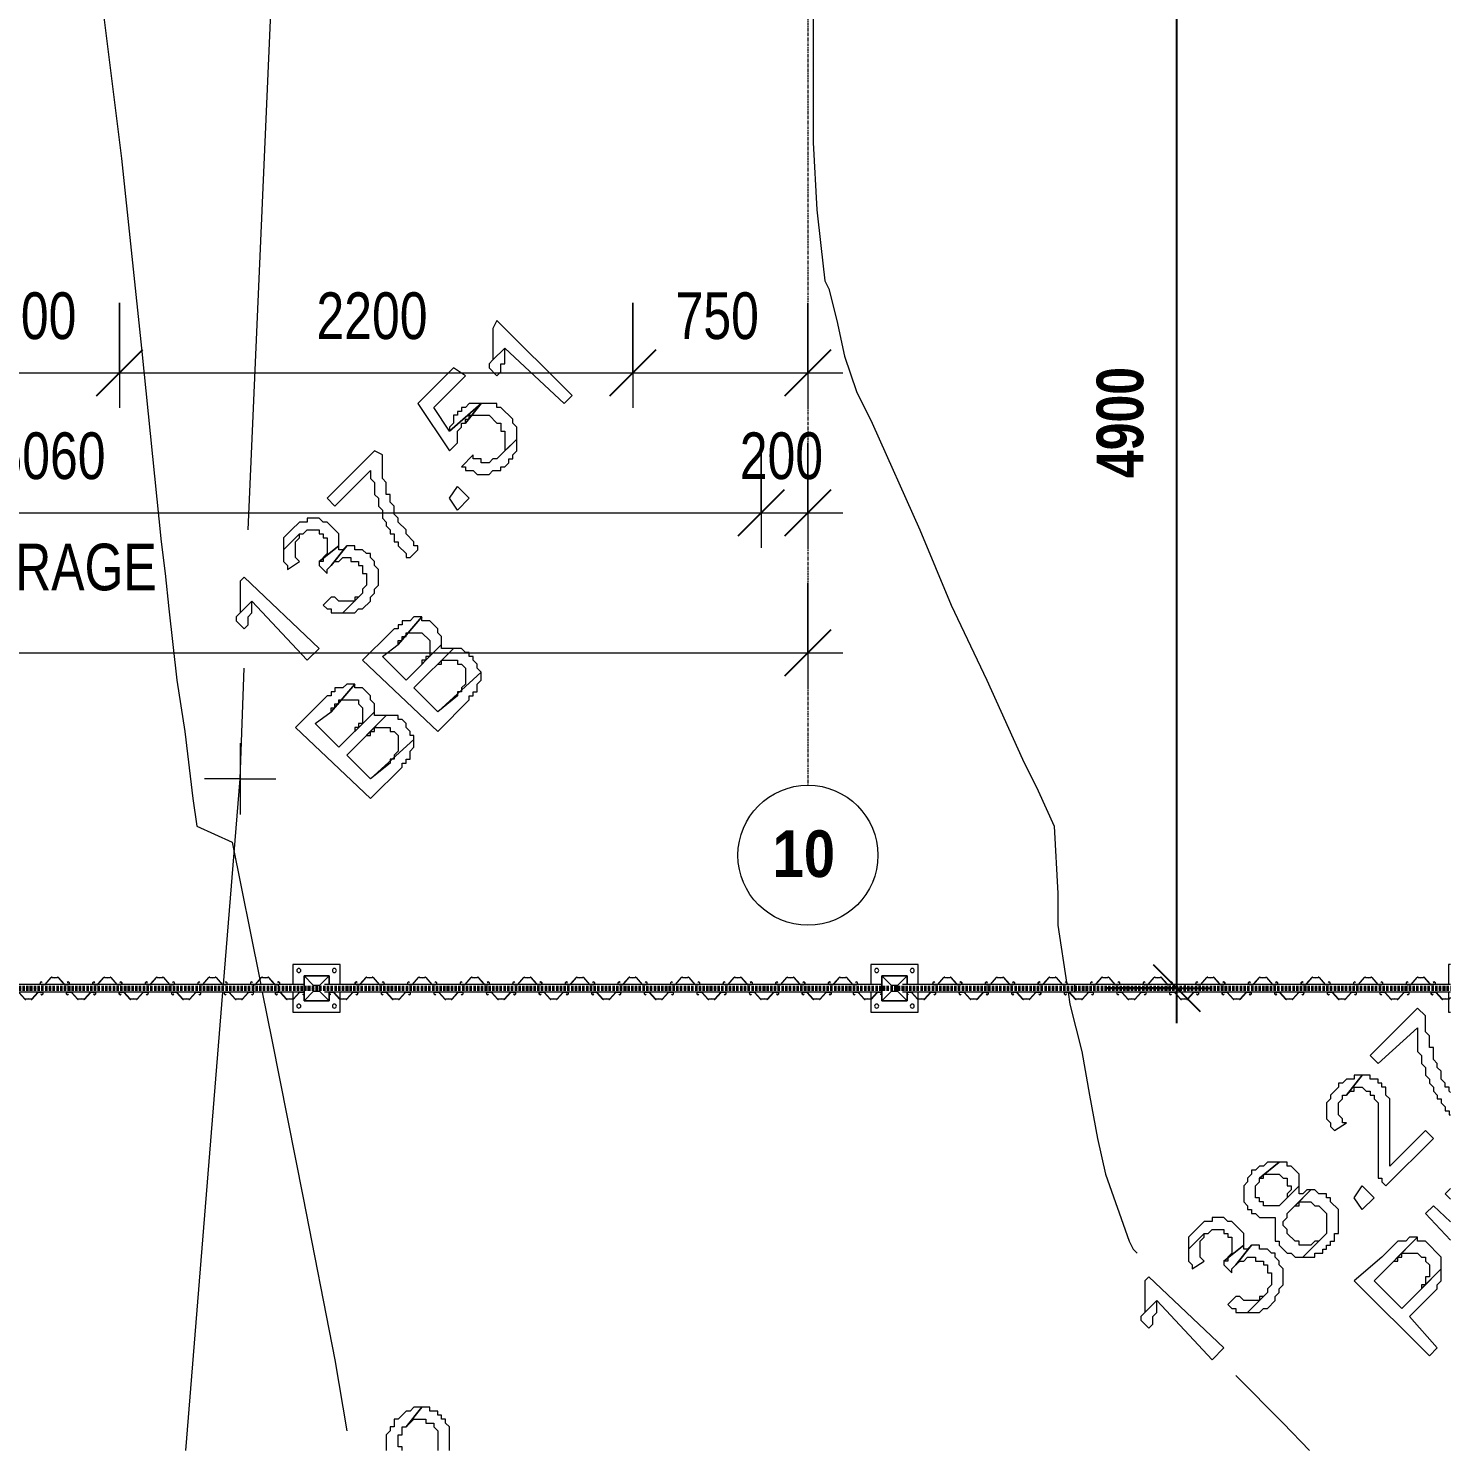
# Model space of a CAD drawing. Header units: millimetres. Extents: x -1971 to 39113, y -25802 to 13528.
# Drawn here: x 32944 to 39038, y -12172 to -6079 of the extents above; entities that cross this region are included whole.
import ezdxf

# ---------------------------------------------------------------- set-up
doc = ezdxf.new("R2010")
doc.units = ezdxf.units.MM
doc.linetypes.add('Boundary', pattern=[16, 10, -3, 0, -3])
doc.linetypes.add('Grid Line', pattern=[22.225, 12.7, -3.175, 3.175, -3.175])
for name, color, linetype, lineweight in [('2 Hoop survey', 8, 'Continuous', 9), ('A-ANNO-DIMS', 211, 'Continuous', 9), ('A-ANNO-DIMS-100', 211, 'Continuous', 9), ('A-FLOR-HRAL', 11, 'Continuous', 9), ('C-PROP-LINE', 91, 'Boundary', 70), ('S-GRID', 1, 'Continuous', 9), ('S-GRID-IDEN', 1, 'Continuous', 9), ('默认', 18, 'Continuous', 9)]:
    doc.layers.add(name, color=color, linetype=linetype, lineweight=lineweight)
doc.styles.add('Avenir_1', font='', dxfattribs={"width": 0.8, "height": 200})
doc.styles.add('Avenir_B', font='', dxfattribs={"width": 0.9, "height": 200})
doc.styles.add('Avenir_B_1', font='', dxfattribs={"width": 0.8, "height": 200})
doc.styles.get('Avenir_1').set_extended_font_data('Avenir')
doc.styles.get('Avenir_B').set_extended_font_data('Avenir', bold=True)
doc.styles.get('Avenir_B_1').set_extended_font_data('Avenir', bold=True)
doc.dimstyles.new('OJID-2_0mm_Diagonal_Tick', dxfattribs={"dimscale": 304.8, "dimtxt": 282.499429, "dimasz": 0.656168, "dimexe": 0.492126, "dimexo": 0.0625, "dimgap": 0.164042, "dimtad": 1, "dimdsep": 46, "dimtxsty": 'Avenir_1', "dimblk1": 'OBLIQUE', "dimblk2": 'OBLIQUE', "dimsah": 1, "dimcen": 0.09, "dimdle": 0.492126, "dimazin": 3, "dimtfac": 1, "dimtdec": 4, "dimtix": 1, "dimtmove": 0, "dimatfit": 3, "dimfxl": 0.984252, "dimfxlon": 1, "dimtvp": 1, "dimtolj": 1, "dimarcsym": 2})
doc.dimstyles.new('OJID-2_0mm_Diagonal_Tick_-_RED', dxfattribs={"dimscale": 304.8, "dimtxt": 282.499429, "dimasz": 0.656168, "dimexe": 0.492126, "dimexo": 0.0625, "dimgap": 0.164042, "dimtad": 1, "dimdsep": 46, "dimtxsty": 'Avenir_B_1', "dimblk1": 'OBLIQUE', "dimblk2": 'OBLIQUE', "dimsah": 1, "dimcen": 0.09, "dimdle": 0.492126, "dimazin": 3, "dimtfac": 1, "dimtdec": 4, "dimtix": 1, "dimtmove": 0, "dimatfit": 3, "dimfxl": 0.984252, "dimfxlon": 1, "dimtvp": 1, "dimtolj": 1, "dimlwd": 25, "dimlwe": 25, "dimarcsym": 2})

# ---------------------------------------------------------------- blocks, each defined once
blk = doc.blocks.new('2 Hoop survey-1260670-Ground Floor')
at = {"layer": '默认', "color": 9}
for p, q in [((82314.6, 1961.5), (82437.8, 4767.3)), ((82280.7, 1047.1), (82280.7, 742.3)), ((82280.7, 894.7), (82128.3, 894.7)), ((82280.7, 894.7), (82433.1, 894.7)), ((82364.8, 34.1), (82369, 13.2)), ((82047.7, -1983.1), (82206.8, -18.6))]:
    blk.add_line(p, q, dxfattribs=at)
at = {"layer": '默认', "color": 9, "flags": 128}
for points in [[(84735.9, 4382.8), (84735.9, 3925.6), (84735.9, 3773.2), (84735.9, 3620.8), (84752.8, 3333), (84769.8, 3180.6), (84786.7, 3028.2), (84803.6, 2994.3), (84837.5, 2858.9), (84871.4, 2706.5), (84922.2, 2554.1), (84989.9, 2418.6), (85193.1, 1961.5), (85328.5, 1639.7), (85480.9, 1318), (85633.3, 979.4), (85701.1, 843.9), (85768.8, 691.5), (85785.7, 403.7), (85785.7, 268.2), (85824, 13.2)], [(81621.8, 4767.3), (81671.1, 4365.9), (81772.7, 3553.1), (81857.4, 2740.4), (81942.1, 1910.7), (81959, 1775.2), (81975.9, 1622.8), (81992.9, 1470.4), (82009.8, 1318), (82043.7, 1097.9), (82077.5, 810.1), (82094.5, 691.5), (82246.8, 623.8), (82364.6, 35.1)], [(82209.4, 14), (82280.7, 894.7), (82297.6, 1368.8)], [(82375.3, -18.6), (82416.2, -222.8), (82551.6, -900.1), (82687.1, -1594.3), (82737.9, -1899.1)], [(85828.9, -19.4), (85836.5, -70.4), (85887.3, -273.6), (85921.2, -459.9), (85955, -646.1), (85988.9, -798.5), (86090.5, -1086.4), (86107.4, -1120.2), (86124.4, -1137.2)], [(87326.6, -87.4), (87123.4, -290.6), (87157.2, -324.4), (87326.6, -172), (87326.6, -273.6), (87343.5, -290.6), (87343.5, -324.4), (87360.4, -341.3), (87360.4, -375.2), (87377.4, -392.1), (87377.4, -409.1), (87394.3, -426), (87394.3, -442.9), (87411.2, -459.9), (87411.2, -476.8), (87428.2, -476.8), (87428.2, -493.7), (87445.1, -510.7), (87445.1, -527.6), (87462, -527.6), (87462, -544.5), (87468, -544.5)], [(87468, -449), (87462, -442.9), (87462, -426), (87445.1, -426), (87445.1, -409.1), (87428.2, -392.1), (87428.2, -358.3), (87411.2, -341.3), (87411.2, -324.4), (87394.3, -307.5), (87394.3, -256.7), (87377.4, -256.7), (87377.4, -205.9), (87360.4, -189), (87360.4, -121.2), (87326.6, -87.4)], [(87468, -860.2), (87445.1, -883.2), (87468, -906.1)], [(87468, -1081.4), (87360.4, -967.8), (87394.3, -934), (87468, -1003.8)], [(86547.7, -1662.1), (86750.9, -1865.3), (86863.8, -1983.1)], [(82974.9, -1983.1), (82974.9, -1966.9), (82958, -1966.9), (82958, -1916.1), (82974.9, -1916.1), (82974.9, -1882.2), (82991.9, -1882.2), (83059.6, -1797.5), (83025.7, -1797.5), (83008.8, -1814.5), (82991.9, -1814.5), (82958, -1848.3)], [(83059.6, -1797.5), (82991.9, -1882.2), (83025.7, -1848.3), (83076.5, -1848.3), (83076.5, -1865.3), (83110.4, -1865.3), (83110.4, -1882.2), (83127.3, -1899.1), (83127.3, -1983.1)], [(83178.1, -1983.1), (83178.1, -1882.2), (83161.2, -1865.3), (83161.2, -1848.3), (83144.3, -1848.3), (83144.3, -1831.4), (83127.3, -1831.4), (83127.3, -1814.5), (83093.5, -1814.5), (83093.5, -1797.5), (83059.6, -1797.5)], [(82958, -1848.3), (82941.1, -1848.3), (82941.1, -1882.2), (82924.1, -1882.2), (82924.1, -1899.1), (82907.2, -1916.1), (82907.2, -1983.1)]]:
    blk.add_lwpolyline(points, dxfattribs=at)
for points in [[(83381.3, 2858.9), (83364.4, 2825), (83364.4, 2689.6), (83415.2, 2740.4), (83669.2, 2503.3), (83703, 2537.2)], [(83364.4, 2689.6), (83347.4, 2672.6), (83347.4, 2655.7), (83381.3, 2621.8), (83398.2, 2638.8), (83398.2, 2672.6), (83415.2, 2672.6), (83415.2, 2740.4)], [(83195.1, 2655.7), (83042.7, 2503.3), (83178.1, 2300.1), (83212, 2334), (83212, 2384.8), (83228.9, 2401.7), (83228.9, 2418.6), (83245.9, 2418.6), (83313.6, 2503.3), (83178.1, 2384.8), (83110.4, 2486.4), (83245.9, 2621.8)], [(83228.9, 2469.4), (83212, 2469.4), (83212, 2452.5), (83195.1, 2452.5), (83195.1, 2418.6), (83178.1, 2401.7), (83178.1, 2384.8), (83313.6, 2503.3), (83262.8, 2503.3), (83245.9, 2486.4), (83228.9, 2486.4)], [(83313.6, 2503.3), (83245.9, 2418.6), (83245.9, 2435.6), (83262.8, 2435.6), (83262.8, 2452.5), (83347.4, 2452.5), (83381.3, 2418.6), (83398.2, 2418.6), (83398.2, 2384.8), (83415.2, 2384.8), (83415.2, 2300.1), (83466, 2350.9), (83466, 2401.7), (83449, 2418.6), (83449, 2435.6), (83398.2, 2486.4), (83381.3, 2486.4), (83381.3, 2503.3)], [(83279.7, 2283.2), (83228.9, 2232.4), (83245.9, 2232.4), (83245.9, 2215.4), (83279.7, 2215.4), (83296.7, 2198.5), (83347.4, 2198.5), (83364.4, 2215.4), (83398.2, 2215.4), (83398.2, 2232.4), (83415.2, 2232.4), (83432.1, 2249.3), (83432.1, 2266.2), (83449, 2266.2), (83449, 2283.2), (83466, 2300.1), (83466, 2350.9), (83381.3, 2266.2), (83364.4, 2266.2), (83347.4, 2249.3), (83313.6, 2249.3), (83313.6, 2266.2), (83279.7, 2266.2)], [(82856.4, 2300.1), (82653.2, 2096.9), (82687.1, 2063.1), (82839.5, 2215.4), (82839.5, 2181.6), (82856.4, 2164.6), (82856.4, 2113.9), (82873.3, 2096.9), (82873.3, 2063.1), (82890.3, 2046.1), (82890.3, 2012.3), (82907.2, 1995.3), (82907.2, 1978.4), (82924.1, 1961.5), (82924.1, 1944.5), (82941.1, 1944.5), (82941.1, 1910.7), (82958, 1910.7), (82958, 1893.7), (82991.9, 1859.9), (82991.9, 1842.9), (83008.8, 1842.9), (83042.7, 1876.8), (83042.7, 1893.7), (83025.7, 1893.7), (83025.7, 1910.7), (82991.9, 1944.5), (82991.9, 1961.5), (82958, 1995.3), (82958, 2012.3), (82941.1, 2029.2), (82941.1, 2063.1), (82924.1, 2080), (82924.1, 2113.9), (82907.2, 2113.9), (82907.2, 2164.6), (82890.3, 2181.6), (82890.3, 2283.2)], [(83212, 2046.1), (83178.1, 2096.9), (83212, 2147.7), (83262.8, 2096.9)], [(82500.8, 1961.5), (82467, 1927.6), (82467, 1876.8), (82534.7, 1944.5), (82551.6, 1944.5), (82568.6, 1961.5), (82619.4, 1961.5), (82619.4, 1944.5), (82636.3, 1944.5), (82636.3, 1927.6), (82653.2, 1927.6), (82653.2, 1859.9), (82636.3, 1842.9), (82636.3, 1826), (82619.4, 1826), (82704, 1893.7), (82704, 1944.5), (82653.2, 1995.3), (82636.3, 1995.3), (82619.4, 2012.3), (82568.6, 2012.3), (82568.6, 1995.3), (82534.7, 1995.3)], [(82467, 1876.8), (82467, 1826), (82483.9, 1809.1), (82483.9, 1792.1), (82534.7, 1826), (82517.8, 1842.9), (82517.8, 1910.7), (82534.7, 1927.6), (82534.7, 1944.5)], [(82619.4, 1809.1), (82653.2, 1775.2), (82653.2, 1792.1), (82670.2, 1809.1), (82737.9, 1893.7), (82720.9, 1876.8), (82704, 1876.8), (82704, 1893.7), (82619.4, 1826)], [(82737.9, 1893.7), (82670.2, 1809.1), (82687.1, 1826), (82704, 1826), (82720.9, 1842.9), (82754.8, 1842.9), (82754.8, 1826), (82788.7, 1826), (82788.7, 1809.1), (82805.6, 1809.1), (82805.6, 1775.2), (82822.5, 1775.2), (82822.5, 1724.4), (82805.6, 1707.5), (82805.6, 1690.5), (82720.9, 1605.9), (82771.7, 1605.9), (82788.7, 1622.8), (82805.6, 1622.8), (82839.5, 1656.7), (82839.5, 1673.6), (82856.4, 1690.5), (82856.4, 1707.5), (82873.3, 1724.4), (82873.3, 1792.1), (82856.4, 1809.1), (82856.4, 1826), (82839.5, 1842.9), (82839.5, 1859.9), (82822.5, 1859.9), (82805.6, 1876.8), (82771.7, 1876.8), (82771.7, 1893.7)], [(82297.6, 1758.3), (82280.7, 1741.3), (82280.7, 1605.9), (82331.5, 1656.7), (82568.6, 1402.7), (82619.4, 1453.5)], [(82280.7, 1605.9), (82263.8, 1588.9), (82263.8, 1572), (82297.6, 1538.1), (82314.6, 1555.1), (82314.6, 1588.9), (82331.5, 1605.9), (82331.5, 1656.7)], [(82670.2, 1673.6), (82636.3, 1639.7), (82653.2, 1622.8), (82670.2, 1622.8), (82670.2, 1605.9), (82720.9, 1605.9), (82788.7, 1673.6), (82771.7, 1673.6), (82771.7, 1656.7), (82704, 1656.7), (82687.1, 1673.6)], [(82924.1, 1521.2), (82805.6, 1402.7), (83127.3, 1097.9), (83262.8, 1233.4), (83262.8, 1250.3), (83279.7, 1250.3), (83279.7, 1267.2), (83296.7, 1267.2), (83296.7, 1301.1), (83313.6, 1318), (83313.6, 1351.9), (83127.3, 1182.6), (83025.7, 1284.2), (83195.1, 1453.5), (83144.3, 1453.5), (83144.3, 1470.4), (82991.9, 1318), (82890.3, 1419.6), (82958, 1470.4), (83059.6, 1588.9), (83025.7, 1588.9), (83008.8, 1572), (82974.9, 1572), (82974.9, 1555.1), (82958, 1555.1), (82958, 1538.1), (82941.1, 1538.1)], [(83059.6, 1588.9), (82958, 1470.4), (82958, 1487.4), (82974.9, 1487.4), (82974.9, 1504.3), (82991.9, 1504.3), (82991.9, 1521.2), (83059.6, 1521.2), (83093.5, 1487.4), (83093.5, 1419.6), (83076.5, 1419.6), (83076.5, 1402.7), (83059.6, 1402.7), (83059.6, 1385.8), (83144.3, 1470.4), (83144.3, 1504.3), (83127.3, 1521.2), (83127.3, 1538.1), (83093.5, 1572), (83059.6, 1572)], [(83195.1, 1453.5), (83127.3, 1385.8), (83144.3, 1385.8), (83144.3, 1402.7), (83212, 1402.7), (83212, 1385.8), (83228.9, 1385.8), (83245.9, 1368.8), (83245.9, 1301.1), (83228.9, 1284.2), (83228.9, 1267.2), (83212, 1267.2), (83212, 1250.3), (83127.3, 1182.6), (83313.6, 1351.9), (83296.7, 1368.8), (83296.7, 1385.8), (83279.7, 1402.7), (83279.7, 1419.6), (83262.8, 1419.6), (83262.8, 1436.6), (83245.9, 1436.6), (83228.9, 1453.5)], [(82636.3, 1233.4), (82517.8, 1114.8), (82839.5, 810.1), (82974.9, 945.5), (82974.9, 962.4), (82991.9, 962.4), (82991.9, 979.4), (83008.8, 979.4), (83008.8, 1013.2), (83025.7, 1030.2), (83025.7, 1064), (82839.5, 894.7), (82737.9, 996.3), (82907.2, 1165.6), (82856.4, 1165.6), (82856.4, 1182.6), (82704, 1030.2), (82602.4, 1131.8), (82670.2, 1182.6), (82771.7, 1301.1), (82737.9, 1301.1), (82720.9, 1284.2), (82687.1, 1284.2), (82687.1, 1267.2), (82670.2, 1267.2), (82670.2, 1250.3), (82653.2, 1250.3)], [(82771.7, 1301.1), (82670.2, 1182.6), (82670.2, 1199.5), (82687.1, 1199.5), (82687.1, 1216.4), (82704, 1216.4), (82704, 1233.4), (82788.7, 1233.4), (82788.7, 1216.4), (82805.6, 1199.5), (82805.6, 1131.8), (82788.7, 1131.8), (82788.7, 1114.8), (82771.7, 1114.8), (82771.7, 1097.9), (82856.4, 1182.6), (82856.4, 1216.4), (82839.5, 1233.4), (82839.5, 1250.3), (82805.6, 1284.2), (82771.7, 1284.2)], [(82907.2, 1165.6), (82822.5, 1081), (82839.5, 1081), (82839.5, 1097.9), (82856.4, 1097.9), (82856.4, 1114.8), (82924.1, 1114.8), (82924.1, 1097.9), (82941.1, 1097.9), (82958, 1081), (82958, 1013.2), (82941.1, 996.3), (82941.1, 979.4), (82924.1, 979.4), (82924.1, 962.4), (82839.5, 894.7), (83025.7, 1064), (83025.7, 1081), (83008.8, 1081), (83008.8, 1097.9), (82991.9, 1114.8), (82991.9, 1131.8), (82974.9, 1148.7), (82958, 1148.7), (82958, 1165.6)], [(86987.9, -426), (86954.1, -459.9), (86954.1, -476.8), (86937.1, -493.7), (86937.1, -561.5), (86954.1, -578.4), (86954.1, -595.3), (86971, -612.3), (87021.8, -578.4), (87004.8, -578.4), (87004.8, -561.5), (86987.9, -544.5), (86987.9, -493.7), (87004.8, -476.8), (87004.8, -459.9), (87021.8, -459.9), (87089.5, -375.2), (87055.6, -375.2), (87055.6, -392.1), (87021.8, -392.1), (87004.8, -409.1), (86987.9, -409.1)], [(87089.5, -375.2), (87021.8, -459.9), (87038.7, -442.9), (87055.6, -442.9), (87055.6, -426), (87089.5, -426), (87106.4, -442.9), (87123.4, -442.9), (87123.4, -459.9), (87140.3, -459.9), (87140.3, -476.8), (87157.2, -493.7), (87157.2, -815.5), (87174.2, -815.5), (87174.2, -832.4), (87191.1, -849.3), (87394.3, -646.1), (87360.4, -612.3), (87208, -764.7), (87208, -476.8), (87191.1, -459.9), (87191.1, -426), (87174.2, -426), (87174.2, -409.1), (87157.2, -409.1), (87157.2, -392.1), (87123.4, -392.1), (87123.4, -375.2)], [(86632.3, -781.6), (86615.4, -781.6), (86615.4, -798.5), (86598.5, -815.5), (86598.5, -832.4), (86581.5, -849.3), (86581.5, -917), (86598.5, -934), (86598.5, -950.9), (86615.4, -950.9), (86615.4, -967.8), (86632.3, -967.8), (86649.3, -984.8), (86717, -984.8), (86717, -1086.4), (86733.9, -1086.4), (86733.9, -1103.3), (86767.8, -1137.2), (86784.7, -1137.2), (86801.7, -1154.1), (86835.5, -1154.1), (86903.3, -1086.4), (86886.3, -1086.4), (86869.4, -1103.3), (86818.6, -1103.3), (86818.6, -1086.4), (86801.7, -1086.4), (86767.8, -1052.5), (86767.8, -1035.6), (86750.9, -1018.6), (86750.9, -1001.7), (86767.8, -984.8), (86767.8, -967.8), (86869.4, -866.3), (86852.5, -866.3), (86835.5, -883.2), (86818.6, -883.2), (86818.6, -849.3), (86733.9, -934), (86666.2, -934), (86666.2, -917), (86649.3, -917), (86649.3, -900.1), (86632.3, -900.1), (86632.3, -849.3), (86649.3, -832.4), (86649.3, -815.5), (86733.9, -747.7), (86683.1, -747.7), (86666.2, -764.7), (86649.3, -764.7)], [(86733.9, -747.7), (86649.3, -815.5), (86666.2, -815.5), (86666.2, -798.5), (86733.9, -798.5), (86750.9, -815.5), (86767.8, -815.5), (86767.8, -849.3), (86784.7, -849.3), (86784.7, -866.3), (86767.8, -883.2), (86767.8, -900.1), (86818.6, -849.3), (86818.6, -798.5), (86784.7, -764.7), (86767.8, -764.7), (86767.8, -747.7)], [(87089.5, -950.9), (87055.6, -900.1), (87089.5, -849.3), (87140.3, -900.1)], [(86869.4, -866.3), (86801.7, -934), (86818.6, -934), (86818.6, -917), (86869.4, -917), (86886.3, -934), (86903.3, -934), (86937.1, -967.8), (86937.1, -1052.5), (86835.5, -1154.1), (86886.3, -1154.1), (86886.3, -1137.2), (86920.2, -1137.2), (86920.2, -1120.2), (86937.1, -1120.2), (86937.1, -1103.3), (86954.1, -1103.3), (86954.1, -1086.4), (86971, -1086.4), (86971, -1052.5), (86987.9, -1052.5), (86987.9, -950.9), (86954.1, -917), (86954.1, -900.1), (86937.1, -900.1), (86937.1, -883.2), (86903.3, -883.2), (86886.3, -866.3)], [(86378.3, -1035.6), (86344.5, -1069.4), (86344.5, -1120.2), (86412.2, -1052.5), (86429.1, -1052.5), (86446.1, -1035.6), (86496.9, -1035.6), (86496.9, -1052.5), (86513.8, -1052.5), (86513.8, -1069.4), (86530.7, -1069.4), (86530.7, -1137.2), (86513.8, -1154.1), (86513.8, -1171), (86496.9, -1171), (86581.5, -1103.3), (86581.5, -1052.5), (86530.7, -1001.7), (86513.8, -1001.7), (86496.9, -984.8), (86446.1, -984.8), (86446.1, -1001.7), (86412.2, -1001.7)], [(86344.5, -1120.2), (86344.5, -1171), (86361.4, -1188), (86361.4, -1204.9), (86412.2, -1171), (86395.3, -1154.1), (86395.3, -1086.4), (86412.2, -1069.4), (86412.2, -1052.5)], [(87174.2, -1154.1), (87055.6, -1255.7), (87377.4, -1577.4), (87411.2, -1543.5), (87292.7, -1408.1), (87411.2, -1289.6), (87411.2, -1272.6), (87428.2, -1255.7), (87428.2, -1204.9), (87258.8, -1374.2), (87140.3, -1255.7), (87326.6, -1069.4), (87292.7, -1069.4), (87275.8, -1086.4), (87241.9, -1086.4)], [(87326.6, -1069.4), (87225, -1171), (87241.9, -1171), (87241.9, -1154.1), (87258.8, -1154.1), (87258.8, -1137.2), (87326.6, -1137.2), (87343.5, -1154.1), (87360.4, -1154.1), (87360.4, -1171), (87377.4, -1188), (87377.4, -1238.8), (87360.4, -1238.8), (87360.4, -1272.6), (87343.5, -1272.6), (87343.5, -1289.6), (87428.2, -1204.9), (87428.2, -1154.1), (87360.4, -1086.4), (87326.6, -1086.4)], [(86496.9, -1188), (86530.7, -1221.8), (86530.7, -1204.9), (86547.7, -1188), (86615.4, -1103.3), (86598.5, -1120.2), (86581.5, -1120.2), (86581.5, -1103.3), (86496.9, -1171)], [(86615.4, -1103.3), (86547.7, -1188), (86564.6, -1171), (86581.5, -1171), (86598.5, -1154.1), (86632.3, -1154.1), (86632.3, -1171), (86666.2, -1171), (86666.2, -1188), (86683.1, -1188), (86683.1, -1221.8), (86700.1, -1221.8), (86700.1, -1272.6), (86683.1, -1289.6), (86683.1, -1306.5), (86598.5, -1391.2), (86649.3, -1391.2), (86666.2, -1374.2), (86683.1, -1374.2), (86717, -1340.4), (86717, -1323.4), (86733.9, -1306.5), (86733.9, -1289.6), (86750.9, -1272.6), (86750.9, -1204.9), (86733.9, -1188), (86733.9, -1171), (86717, -1154.1), (86717, -1137.2), (86700.1, -1137.2), (86683.1, -1120.2), (86649.3, -1120.2), (86649.3, -1103.3)], [(86175.2, -1238.8), (86158.2, -1255.7), (86158.2, -1391.2), (86209, -1340.4), (86446.1, -1594.3), (86496.9, -1543.5)], [(86158.2, -1391.2), (86141.3, -1408.1), (86141.3, -1425), (86175.2, -1458.9), (86192.1, -1442), (86192.1, -1408.1), (86209, -1391.2), (86209, -1340.4)], [(86547.7, -1323.4), (86513.8, -1357.3), (86530.7, -1374.2), (86547.7, -1374.2), (86547.7, -1391.2), (86598.5, -1391.2), (86666.2, -1323.4), (86649.3, -1323.4), (86649.3, -1340.4), (86581.5, -1340.4), (86564.6, -1323.4)]]:
    blk.add_lwpolyline(points, close=True, dxfattribs=at)
blk = doc.blocks.new('栏杆扶手 - Right Side-V6-Ground Floor')
at = {"layer": 'A-FLOR-HRAL'}
for p, q in [((14.3, 41.4), (-14.4, 15.7)), ((-13.9, 15.1), (14.8, 40.8)), ((6.2, 53.8), (6.8, 54.4)), ((15.1, 57.8), (15.1, 43.2)), ((15.9, 43.2), (15.9, 57.8)), ((-14.4, -15.7), (14.3, -41.4)), ((14.8, -40.8), (-13.9, -15.1)), ((6.8, -54.4), (6.2, -53.8)), ((15.1, -43.2), (15.1, -57.8)), ((15.9, -57.8), (15.9, -43.2))]:
    blk.add_line(p, q, dxfattribs=at)
for centre, radius, start, end in [((10.2, 57.8), 5.65, 360, 225.25952), ((10.2, 57.8), 4.86, 0, 225.30193), ((-11.9, 12.6), 3.97, 129.21574, 193.48706), ((-64.6, 0), 50.2, 346.51294, 13.48706), ((-11.9, 12.6), 3.17, 129.21574, 193.48706), ((-64.6, 0), 51, 346.51294, 13.48706), ((12.7, 43.2), 2.38, 311.84708, 0), ((12.7, 43.2), 3.17, 311.84584, 0), ((-11.9, -12.6), 3.97, 166.51294, 230.78426), ((-11.9, -12.6), 3.18, 166.51294, 230.78426), ((10.2, -57.8), 5.65, 134.74048, 360), ((10.2, -57.8), 4.86, 134.69807, 0), ((12.7, -43.2), 2.38, 0, 48.15292), ((12.7, -43.2), 3.17, 0, 48.15416)]:
    blk.add_arc(centre, radius, start, end, dxfattribs=at)
blk = doc.blocks.new('栏杆扶手 - Left Side-1798714-Ground Floor')
at = {"layer": 'A-FLOR-HRAL'}
for p, q in [((-15.9, 57.8), (-15.9, 43.2)), ((-15.1, 43.2), (-15.1, 57.8)), ((-14.8, 40.8), (13.9, 15.1)), ((14.4, 15.7), (-14.3, 41.4)), ((-6.8, 54.4), (-6.2, 53.8)), ((-15.9, -43.2), (-15.9, -57.8)), ((-15.1, -57.8), (-15.1, -43.2)), ((13.9, -15.1), (-14.8, -40.8)), ((-14.3, -41.4), (14.4, -15.7)), ((-6.2, -53.8), (-6.8, -54.4))]:
    blk.add_line(p, q, dxfattribs=at)
for centre, radius, start, end in [((-10.2, 57.8), 5.65, 314.74048, 180), ((-10.2, 57.8), 4.86, 314.69807, 180), ((-12.7, 43.2), 3.17, 180, 228.15416), ((-12.7, 43.2), 2.38, 180, 228.15292), ((64.6, 0), 51, 166.51294, 193.48706), ((11.9, 12.6), 3.18, 346.51294, 50.78426), ((11.9, 12.6), 3.97, 346.51294, 50.78426), ((64.6, 0), 50.2, 166.51294, 193.48706), ((-12.7, -43.2), 3.17, 131.84584, 180), ((-10.2, -57.8), 5.65, 180, 45.25952), ((-12.7, -43.2), 2.38, 131.84708, 180), ((-10.2, -57.8), 4.86, 180, 45.30193), ((11.9, -12.6), 3.17, 309.21574, 13.48706), ((11.9, -12.6), 3.97, 309.21574, 13.48706)]:
    blk.add_arc(centre, radius, start, end, dxfattribs=at)
blk = doc.blocks.new('栏杆扶手 - Right Side-V7-Ground Floor')
at = {"layer": 'A-FLOR-HRAL'}
for p, q in [((14.3, 41.4), (-14.4, 15.7)), ((-13.9, 15.1), (14.8, 40.8)), ((6.2, 53.8), (6.8, 54.4)), ((15.1, 57.8), (15.1, 43.2)), ((15.9, 43.2), (15.9, 57.8)), ((-14.4, -15.7), (14.3, -41.4)), ((14.8, -40.8), (-13.9, -15.1)), ((6.8, -54.4), (6.2, -53.8)), ((15.1, -43.2), (15.1, -57.8)), ((15.9, -57.8), (15.9, -43.2))]:
    blk.add_line(p, q, dxfattribs=at)
for centre, radius, start, end in [((10.2, 57.8), 5.65, 360, 225.25952), ((10.2, 57.8), 4.86, 0, 225.30193), ((-11.9, 12.6), 3.97, 129.21574, 193.48706), ((-64.6, 0), 50.2, 346.51294, 13.48706), ((-11.9, 12.6), 3.17, 129.21574, 193.48706), ((-64.6, 0), 51, 346.51294, 13.48706), ((12.7, 43.2), 2.38, 311.84708, 0), ((12.7, 43.2), 3.17, 311.84584, 0), ((-11.9, -12.6), 3.97, 166.51294, 230.78426), ((-11.9, -12.6), 3.18, 166.51294, 230.78426), ((10.2, -57.8), 5.65, 134.74048, 205.13408), ((10.2, -57.8), 4.86, 134.69807, 205.10492), ((12.7, -43.2), 2.38, 0, 48.15292), ((10.2, -57.8), 4.86, 331.83726, 0), ((12.7, -43.2), 3.17, 0, 48.15416), ((10.2, -57.8), 5.65, 345.92128, 360)]:
    blk.add_arc(centre, radius, start, end, dxfattribs=at)
blk = doc.blocks.new('栏杆扶手 - Surface-Mounted Center-1798717-Ground Floor')
at = {"layer": 'A-FLOR-HRAL'}
for p, q in [((-15.875, 101.6), (-101.6, 101.6)), ((-101.6, 101.6), (-101.6, -101.6)), ((101.6, 101.6), (15.875, 101.6)), ((101.6, -101.6), (101.6, 101.6)), ((-53.975, 53.975), (53.975, 53.975)), ((-53.975, 53.975), (-12.7, 12.7)), ((-53.975, -53.975), (-53.975, 53.975)), ((53.975, 53.975), (-53.975, 53.975)), ((-53.975, 53.975), (-53.975, -53.975)), ((12.7, 12.7), (-12.7, 12.7)), ((-12.7, 12.7), (-12.7, -12.7)), ((12.7, 12.7), (53.975, 53.975)), ((12.7, -12.7), (12.7, 12.7)), ((53.975, 53.975), (53.975, -53.975)), ((53.975, -53.975), (53.975, 53.975)), ((-53.975, -53.975), (-12.7, -12.7)), ((-15.875, -53.975), (-53.975, -53.975)), ((-53.975, -53.975), (-15.875, -53.975)), ((-12.7, -12.7), (12.7, -12.7)), ((53.975, -53.975), (12.7, -12.7)), ((53.975, -53.975), (15.875, -53.975)), ((15.875, -53.975), (53.975, -53.975)), ((-101.6, -101.6), (-15.875, -101.6)), ((15.875, -101.6), (101.6, -101.6))]:
    blk.add_line(p, q, dxfattribs=at)
for centre, start, end in [((-76.2, 76.2), 0, 180), ((-76.2, 76.2), 180, 0), ((76.2, 76.2), 0, 180), ((76.2, 76.2), 180, 0), ((-76.2, -76.2), 0, 180), ((-76.2, -76.2), 180, 0), ((76.2, -76.2), 0, 180), ((76.2, -76.2), 180, 0)]:
    blk.add_arc(centre, 8.731, start, end, dxfattribs=at)
blk = doc.blocks.new('栏杆扶手 - Right Side-V9-Ground Floor')
at = {"layer": 'A-FLOR-HRAL'}
for p, q in [((14.3, 41.4), (-14.4, 15.7)), ((-13.9, 15.1), (14.8, 40.8)), ((6.2, 53.8), (6.8, 54.4)), ((15.1, 57.8), (15.1, 43.2)), ((15.9, 43.2), (15.9, 57.8)), ((-14.4, -15.7), (14.3, -41.4)), ((14.8, -40.8), (-13.9, -15.1)), ((6.8, -54.4), (6.2, -53.8)), ((15.1, -43.2), (15.1, -57.8)), ((15.9, -57.8), (15.9, -43.2))]:
    blk.add_line(p, q, dxfattribs=at)
for centre, radius, start, end in [((-11.9, 12.6), 3.97, 129.21574, 193.48706), ((-64.6, 0), 50.2, 346.51294, 13.48706), ((-11.9, 12.6), 3.17, 129.21574, 193.48706), ((-64.6, 0), 51, 346.51294, 13.48706), ((10.2, 57.8), 5.65, 154.86592, 225.25952), ((10.2, 57.8), 4.86, 146.52772, 225.30193), ((12.7, 43.2), 2.38, 311.84708, 0), ((10.2, 57.8), 4.86, 0, 28.16274), ((12.7, 43.2), 3.17, 311.84584, 0), ((10.2, 57.8), 5.65, 360, 14.07872), ((-11.9, -12.6), 3.97, 166.51294, 230.78426), ((-11.9, -12.6), 3.18, 166.51294, 230.78426), ((10.2, -57.8), 5.65, 134.74048, 360), ((10.2, -57.8), 4.86, 134.69807, 0), ((12.7, -43.2), 2.38, 0, 48.15292), ((12.7, -43.2), 3.17, 0, 48.15416)]:
    blk.add_arc(centre, radius, start, end, dxfattribs=at)
blk = doc.blocks.new('栏杆扶手 - Right Side-V8-Ground Floor')
at = {"layer": 'A-FLOR-HRAL'}
for p, q in [((14.3, 41.4), (-14.4, 15.7)), ((-13.9, 15.1), (14.8, 40.8)), ((6.2, 53.8), (6.8, 54.4)), ((15.1, 57.8), (15.1, 43.2)), ((15.9, 43.2), (15.9, 57.8)), ((-14.4, -15.7), (14.3, -41.4)), ((14.8, -40.8), (-13.9, -15.1)), ((6.8, -54.4), (6.2, -53.8)), ((15.1, -43.2), (15.1, -57.8)), ((15.9, -57.8), (15.9, -43.2))]:
    blk.add_line(p, q, dxfattribs=at)
for centre, radius, start, end in [((-11.9, 12.6), 3.97, 129.21574, 193.48706), ((-64.6, 0), 50.2, 346.51294, 13.48706), ((-11.9, 12.6), 3.17, 129.21574, 193.48706), ((-64.6, 0), 51, 346.51294, 13.48706), ((10.2, 57.8), 5.65, 154.86592, 225.25952), ((10.2, 57.8), 4.86, 154.89508, 225.30193), ((12.7, 43.2), 2.38, 311.84708, 0), ((10.2, 57.8), 4.86, 0, 28.16274), ((12.7, 43.2), 3.17, 311.84584, 0), ((10.2, 57.8), 5.65, 360, 14.07872), ((-11.9, -12.6), 3.97, 166.51294, 230.78426), ((-11.9, -12.6), 3.18, 166.51294, 230.78426), ((10.2, -57.8), 5.65, 134.74048, 360), ((10.2, -57.8), 4.86, 134.69807, 0), ((12.7, -43.2), 2.38, 0, 48.15292), ((12.7, -43.2), 3.17, 0, 48.15416)]:
    blk.add_arc(centre, radius, start, end, dxfattribs=at)
blk = doc.blocks.new('栏杆扶手 - Right Side-V10-Ground Floor')
at = {"layer": 'A-FLOR-HRAL'}
for p, q in [((14.3, 41.4), (-14.4, 15.7)), ((-13.9, 15.1), (14.8, 40.8)), ((6.2, 53.8), (6.8, 54.4)), ((15.1, 57.8), (15.1, 43.2)), ((15.9, 43.2), (15.9, 57.8)), ((-14.4, -15.7), (-8.3, -21.2)), ((-7.1, -21.2), (-13.9, -15.1))]:
    blk.add_line(p, q, dxfattribs=at)
for centre, radius, start, end in [((10.2, 57.8), 5.65, 360, 225.25952), ((10.2, 57.8), 4.86, 0, 225.30193), ((-11.9, 12.6), 3.97, 129.21574, 193.48706), ((-64.6, 0), 50.2, 346.51294, 13.48706), ((-11.9, 12.6), 3.17, 129.21574, 193.48706), ((-64.6, 0), 51, 346.51294, 13.48706), ((12.7, 43.2), 2.38, 311.84708, 0), ((12.7, 43.2), 3.17, 311.84584, 0), ((-11.9, -12.6), 3.97, 166.51294, 230.78426), ((-11.9, -12.6), 3.18, 166.51294, 230.78426)]:
    blk.add_arc(centre, radius, start, end, dxfattribs=at)
blk = doc.blocks.new('栏杆扶手 - Surface-Mounted Center-V11-Ground Floor')
at = {"layer": 'A-FLOR-HRAL'}
for p, q in [((-15.9, 101.6), (-101.6, 101.6)), ((-101.6, 101.6), (-101.6, 93.1)), ((101.6, 101.6), (15.9, 101.6)), ((101.6, 93.1), (101.6, 101.6))]:
    blk.add_line(p, q, dxfattribs=at)
blk = doc.blocks.new('栏杆扶手 - 栏杆扶手-2236474-Ground Floor')
at = {"layer": 'A-FLOR-HRAL'}
for p, q in [((33908.8, -10175.8), (31740.7, -10175.8)), ((33908.8, -10207.5), (33908.8, -10175.8)), ((34015.7, -10175.8), (33908.8, -10175.8)), ((34015.7, -10207.5), (34015.7, -10175.8)), ((34124.6, -10175.8), (34015.7, -10175.8)), ((36600.9, -10175.8), (34212.8, -10175.8)), ((36739.3, -10175.8), (36689.1, -10175.8)), ((37428.4, -10175.8), (36739.3, -10175.8)), ((37428.4, -10207.5), (37428.4, -10175.8)), ((37900.9, -10175.8), (37428.4, -10175.8)), ((37900.9, -10207.5), (37900.9, -10175.8)), ((39038, -10175.8), (37900.9, -10175.8)), ((33908.8, -10207.5), (31740.7, -10207.5)), ((34015.7, -10207.5), (33908.8, -10207.5)), ((34124.6, -10207.5), (34015.7, -10207.5)), ((36600.9, -10207.5), (34212.8, -10207.5)), ((36739.3, -10207.5), (36689.1, -10207.5)), ((37428.4, -10207.5), (36739.3, -10207.5)), ((37900.9, -10207.5), (37428.4, -10207.5)), ((39038, -10207.5), (37900.9, -10207.5))]:
    blk.add_line(p, q, dxfattribs=at)
at = {"rotation": 89.99999999999982}
for name, p in [('栏杆扶手 - Surface-Mounted Center-1798717-Ground Floor', (34178.5, -10191.6)), ('栏杆扶手 - Surface-Mounted Center-1798717-Ground Floor', (36654.8, -10191.6)), ('栏杆扶手 - Surface-Mounted Center-V11-Ground Floor', (39131.1, -10191.6)), ('栏杆扶手 - Left Side-1798714-Ground Floor', (33056.2, -10159.8)), ('栏杆扶手 - Left Side-1798714-Ground Floor', (33281.6, -10159.8)), ('栏杆扶手 - Left Side-1798714-Ground Floor', (33507, -10159.8)), ('栏杆扶手 - Left Side-1798714-Ground Floor', (33732.4, -10159.8)), ('栏杆扶手 - Left Side-1798714-Ground Floor', (33957.8, -10159.8)), ('栏杆扶手 - Left Side-1798714-Ground Floor', (34405.5, -10159.8)), ('栏杆扶手 - Left Side-1798714-Ground Floor', (34630.9, -10159.8)), ('栏杆扶手 - Left Side-1798714-Ground Floor', (34856.3, -10159.8)), ('栏杆扶手 - Left Side-1798714-Ground Floor', (35081.7, -10159.8)), ('栏杆扶手 - Left Side-1798714-Ground Floor', (35307.1, -10159.8)), ('栏杆扶手 - Left Side-1798714-Ground Floor', (35532.5, -10159.8)), ('栏杆扶手 - Left Side-1798714-Ground Floor', (35757.9, -10159.8)), ('栏杆扶手 - Left Side-1798714-Ground Floor', (35983.3, -10159.8)), ('栏杆扶手 - Left Side-1798714-Ground Floor', (36208.7, -10159.8)), ('栏杆扶手 - Left Side-1798714-Ground Floor', (36434.1, -10159.8)), ('栏杆扶手 - Left Side-1798714-Ground Floor', (36881.8, -10159.8)), ('栏杆扶手 - Left Side-1798714-Ground Floor', (37107.2, -10159.8)), ('栏杆扶手 - Left Side-1798714-Ground Floor', (37332.6, -10159.8)), ('栏杆扶手 - Left Side-1798714-Ground Floor', (37558, -10159.8)), ('栏杆扶手 - Left Side-1798714-Ground Floor', (37783.4, -10159.8)), ('栏杆扶手 - Left Side-1798714-Ground Floor', (38008.8, -10159.8)), ('栏杆扶手 - Left Side-1798714-Ground Floor', (38234.2, -10159.8)), ('栏杆扶手 - Left Side-1798714-Ground Floor', (38459.6, -10159.8)), ('栏杆扶手 - Left Side-1798714-Ground Floor', (38685, -10159.8)), ('栏杆扶手 - Left Side-1798714-Ground Floor', (38910.4, -10159.8)), ('栏杆扶手 - Right Side-V6-Ground Floor', (32943.5, -10223.4)), ('栏杆扶手 - Right Side-V6-Ground Floor', (33168.9, -10223.4)), ('栏杆扶手 - Right Side-V6-Ground Floor', (33394.3, -10223.4)), ('栏杆扶手 - Right Side-V6-Ground Floor', (33619.7, -10223.4)), ('栏杆扶手 - Right Side-V6-Ground Floor', (33845.1, -10223.4)), ('栏杆扶手 - Right Side-V7-Ground Floor', (34064.2, -10223.4)), ('栏杆扶手 - Right Side-V9-Ground Floor', (34292.8, -10223.4)), ('栏杆扶手 - Right Side-V6-Ground Floor', (34518.2, -10223.4)), ('栏杆扶手 - Right Side-V6-Ground Floor', (34743.6, -10223.4)), ('栏杆扶手 - Right Side-V6-Ground Floor', (34969, -10223.4)), ('栏杆扶手 - Right Side-V6-Ground Floor', (35194.4, -10223.4)), ('栏杆扶手 - Right Side-V6-Ground Floor', (35419.8, -10223.4)), ('栏杆扶手 - Right Side-V6-Ground Floor', (35645.2, -10223.4)), ('栏杆扶手 - Right Side-V6-Ground Floor', (35870.6, -10223.4)), ('栏杆扶手 - Right Side-V6-Ground Floor', (36096, -10223.4)), ('栏杆扶手 - Right Side-V6-Ground Floor', (36321.4, -10223.4)), ('栏杆扶手 - Right Side-V7-Ground Floor', (36540.5, -10223.4)), ('栏杆扶手 - Right Side-V8-Ground Floor', (36769.1, -10223.4)), ('栏杆扶手 - Right Side-V6-Ground Floor', (36994.5, -10223.4)), ('栏杆扶手 - Right Side-V6-Ground Floor', (37219.9, -10223.4)), ('栏杆扶手 - Right Side-V6-Ground Floor', (37445.3, -10223.4)), ('栏杆扶手 - Right Side-V6-Ground Floor', (37670.7, -10223.4)), ('栏杆扶手 - Right Side-V6-Ground Floor', (37896.1, -10223.4)), ('栏杆扶手 - Right Side-V6-Ground Floor', (38121.5, -10223.4)), ('栏杆扶手 - Right Side-V6-Ground Floor', (38346.9, -10223.4)), ('栏杆扶手 - Right Side-V6-Ground Floor', (38572.3, -10223.4)), ('栏杆扶手 - Right Side-V6-Ground Floor', (38797.7, -10223.4)), ('栏杆扶手 - Right Side-V10-Ground Floor', (39016.8, -10223.4))]:
    blk.add_blockref(name, p, dxfattribs=at)
blk = doc.blocks.new('Family - ___-1140397-Ground Floor')
at = {"layer": 'C-PROP-LINE'}
blk.add_line((-1970.5, -10191.6), (39038, -10191.6), dxfattribs=at)
blk = doc.blocks.new('DIMBLOCK2-Ground Floor')
at = {"layer": 'A-ANNO-DIMS-100'}
for p, q in [((10134, -8453.9), (10134, -8903.9)), ((10134, -8753.9), (10134, -8453.9)), ((36284, -8453.9), (36284, -8903.9)), ((36284, -8753.9), (36284, -8453.9)), ((10134, -8753.9), (36434, -8753.9))]:
    blk.add_line(p, q, dxfattribs=at)
at = {"layer": 'A-ANNO-DIMS-100', "lineweight": 25}
for p, q in [((10134, -8753.9), (10234, -8653.9)), ((36284, -8753.9), (36384, -8653.9)), ((10134, -8753.9), (10034, -8853.9)), ((36284, -8753.9), (36184, -8853.9))]:
    blk.add_line(p, q, dxfattribs=at)
at = {"layer": 'A-ANNO-DIMS-100', "color": 0, "insert": (22888.9, -8409.7), "char_height": 200, "width": 768.398, "attachment_point": 1, "line_spacing_factor": 1.129998, "style": 'Avenir_1'}
blk.add_mtext('26150', dxfattribs=at)
blk = doc.blocks.new('_Oblique')
at = {"color": 0, "linetype": 'ByBlock', "lineweight": -2}
blk.add_line((-0.5, -0.5), (0.5, 0.5), dxfattribs=at)
blk = doc.blocks.new('DIMBLOCK47-Ground Floor')
at = {"layer": 'A-ANNO-DIMS-100'}
for p, q in [((32634.2, -7253.9), (32634.2, -7703.9)), ((32634.2, -7553.9), (32634.2, -7253.9)), ((33334, -7253.9), (33334, -7703.9)), ((33334, -7553.9), (33334, -7253.9)), ((32634.2, -7553.9), (33334, -7553.9))]:
    blk.add_line(p, q, dxfattribs=at)
at = {"layer": 'A-ANNO-DIMS-100', "lineweight": 25}
for p, q in [((32634.2, -7553.9), (32734.2, -7453.9)), ((33334, -7553.9), (33434, -7453.9)), ((32634.2, -7553.9), (32534.2, -7653.9)), ((33334, -7553.9), (33234, -7653.9))]:
    blk.add_line(p, q, dxfattribs=at)
at = {"layer": 'A-ANNO-DIMS-100', "color": 0, "insert": (32792, -7209.7), "char_height": 200, "width": 461.039, "attachment_point": 1, "line_spacing_factor": 1.129998, "style": 'Avenir_1'}
blk.add_mtext('700', dxfattribs=at)
blk = doc.blocks.new('DIMBLOCK48-Ground Floor')
at = {"layer": 'A-ANNO-DIMS-100'}
for p, q in [((33334, -7253.9), (33334, -7703.9)), ((33334, -7553.9), (33334, -7253.9)), ((35534, -7253.9), (35534, -7703.9)), ((35534, -7553.9), (35534, -7253.9)), ((33334, -7553.9), (35534, -7553.9))]:
    blk.add_line(p, q, dxfattribs=at)
at = {"layer": 'A-ANNO-DIMS-100', "lineweight": 25}
for p, q in [((33334, -7553.9), (33434, -7453.9)), ((35534, -7553.9), (35634, -7453.9)), ((33334, -7553.9), (33234, -7653.9)), ((35534, -7553.9), (35434, -7653.9))]:
    blk.add_line(p, q, dxfattribs=at)
at = {"layer": 'A-ANNO-DIMS-100', "color": 0, "insert": (34177.9, -7209.7), "char_height": 200, "width": 614.719, "attachment_point": 1, "line_spacing_factor": 1.129998, "style": 'Avenir_1'}
blk.add_mtext('2200', dxfattribs=at)
blk = doc.blocks.new('DIMBLOCK49-Ground Floor')
at = {"layer": 'A-ANNO-DIMS-100'}
for p, q in [((35534, -7253.9), (35534, -7703.9)), ((35534, -7553.9), (35534, -7253.9)), ((36284, -7253.9), (36284, -7703.9)), ((36284, -7553.9), (36284, -7253.9)), ((35534, -7553.9), (36434, -7553.9))]:
    blk.add_line(p, q, dxfattribs=at)
at = {"layer": 'A-ANNO-DIMS-100', "lineweight": 25}
for p, q in [((35534, -7553.9), (35634, -7453.9)), ((36284, -7553.9), (36384, -7453.9)), ((35534, -7553.9), (35434, -7653.9)), ((36284, -7553.9), (36184, -7653.9))]:
    blk.add_line(p, q, dxfattribs=at)
at = {"layer": 'A-ANNO-DIMS-100', "color": 0, "insert": (35716.9, -7209.7), "char_height": 200, "width": 461.039, "attachment_point": 1, "line_spacing_factor": 1.129998, "style": 'Avenir_1'}
blk.add_mtext('750', dxfattribs=at)
blk = doc.blocks.new('轴网 - Annotation - Grid Head _Circle 6mm_-283740-Ground Floor')
at = {"layer": 'S-GRID-IDEN'}
blk.add_circle((0, 0), 3, dxfattribs=at)
blk = doc.blocks.new('DIMBLOCK60-Ground Floor')
at = {"layer": 'A-ANNO-DIMS-100', "lineweight": 25}
for p, q in [((37865.4, -10341.6), (37865.4, -5141.6)), ((37865.4, -5291.6), (37765.4, -5191.6)), ((37565.4, -5291.6), (38015.4, -5291.6)), ((37865.4, -5291.6), (37565.4, -5291.6)), ((37865.4, -5291.6), (37965.4, -5391.6)), ((37865.4, -10191.6), (37765.4, -10091.6)), ((37565.4, -10191.6), (38015.4, -10191.6)), ((37865.4, -10191.6), (37565.4, -10191.6)), ((37865.4, -10191.6), (37965.4, -10291.6))]:
    blk.add_line(p, q, dxfattribs=at)
at = {"layer": 'A-ANNO-DIMS-100', "color": 0, "lineweight": 25, "insert": (37521.2, -8005.3), "char_height": 200, "width": 632.799, "attachment_point": 1, "rotation": 90, "line_spacing_factor": 1.129998, "style": 'Avenir_B_1'}
blk.add_mtext('4900', dxfattribs=at)
blk = doc.blocks.new('DIMBLOCK75-Ground Floor')
at = {"layer": 'A-ANNO-DIMS-100'}
for p, q in [((30024, -7853.9), (30024, -8303.9)), ((30024, -8153.9), (30024, -7853.9)), ((36084, -7853.9), (36084, -8303.9)), ((36084, -8153.9), (36084, -7853.9)), ((30024, -8153.9), (36084, -8153.9))]:
    blk.add_line(p, q, dxfattribs=at)
at = {"layer": 'A-ANNO-DIMS-100', "lineweight": 25}
for p, q in [((30024, -8153.9), (30124, -8053.9)), ((36084, -8153.9), (36184, -8053.9)), ((30024, -8153.9), (29924, -8253.9)), ((36084, -8153.9), (35984, -8253.9))]:
    blk.add_line(p, q, dxfattribs=at)
at = {"layer": 'A-ANNO-DIMS-100', "color": 0, "char_height": 200, "attachment_point": 1, "line_spacing_factor": 1.129998, "style": 'Avenir_1'}
for s, insert, width in [('6060', (32797.9, -7809.7), 614.719), ('GARAGE', (32577.6, -8286.4), 1143.558)]:
    blk.add_mtext(s, dxfattribs=dict(at, insert=insert, width=width))
blk = doc.blocks.new('DIMBLOCK76-Ground Floor')
at = {"layer": 'A-ANNO-DIMS-100'}
for p, q in [((36084, -7853.9), (36084, -8303.9)), ((36084, -8153.9), (36084, -7853.9)), ((36284, -7853.9), (36284, -8303.9)), ((36284, -8153.9), (36284, -7853.9)), ((36084, -8153.9), (36434, -8153.9))]:
    blk.add_line(p, q, dxfattribs=at)
at = {"layer": 'A-ANNO-DIMS-100', "lineweight": 25}
for p, q in [((36084, -8153.9), (36184, -8053.9)), ((36284, -8153.9), (36384, -8053.9)), ((36084, -8153.9), (35984, -8253.9)), ((36284, -8153.9), (36184, -8253.9))]:
    blk.add_line(p, q, dxfattribs=at)
at = {"layer": 'A-ANNO-DIMS-100', "color": 0, "insert": (35991.9, -7809.7), "char_height": 200, "width": 461.039, "attachment_point": 1, "line_spacing_factor": 1.129998, "style": 'Avenir_1'}
blk.add_mtext('200', dxfattribs=at)

msp = doc.modelspace()

# ---------------------------------------------------------------- linework, layer by layer
at = {"layer": 'S-GRID', "linetype": 'Grid Line'}
msp.add_line((36284.04, 10903.84), (36284.04, -9321.465), dxfattribs=at)

# ---------------------------------------------------------------- block references
at = {"layer": '2 Hoop survey', "color": 9}
msp.add_blockref('2 Hoop survey-1260670-Ground Floor', (-48430.024, -10188.937), dxfattribs=at)
at = {"layer": 'A-FLOR-HRAL'}
msp.add_blockref('栏杆扶手 - 栏杆扶手-2236474-Ground Floor', (0, 0), dxfattribs=at)
at = {"layer": 'C-PROP-LINE'}
msp.add_blockref('Family - ___-1140397-Ground Floor', (0, 0), dxfattribs=at)
at = {"layer": 'S-GRID-IDEN', "xscale": 99.99999999999993, "yscale": 99.99999999999993, "zscale": 99.99999999999993, "rotation": 180}
msp.add_blockref('轴网 - Annotation - Grid Head _Circle 6mm_-283740-Ground Floor', (36284.04, -9621.465), dxfattribs=at)

# ---------------------------------------------------------------- texts
at = {"layer": 'S-GRID-IDEN', "insert": (36132.512, -9514.812), "char_height": 200, "width": 360.75937, "attachment_point": 1, "style": 'Avenir_B'}
msp.add_mtext('10', dxfattribs=at)

# ---------------------------------------------------------------- dimensions: what is measured, and where the dimension line sits
at = {"layer": 'A-ANNO-DIMS', "lineweight": 25}
dim = msp.add_linear_dim(base=(37865.383, -5291.636), p1=(37565.383, -10191.636), p2=(37565.383, -5291.636), angle=90, dimstyle='OJID-2_0mm_Diagonal_Tick_-_RED', override={"dimfxl": 4900}, dxfattribs=at)
dim.commit()
dim.dimension.update_dxf_attribs({"geometry": 'DIMBLOCK60-Ground Floor', "text_midpoint": (37712.162, -7741.636)})
at = {"layer": 'A-ANNO-DIMS'}
for base, p1, p2, override, picture, middle in [((33334.04, -7553.866), (32634.19, -7253.866), (33334.04, -7253.866), {"dimfxl": 699.850084}, 'DIMBLOCK47-Ground Floor', (32984.115, -7400.476)), ((35534.04, -7553.866), (33334.04, -7253.866), (35534.04, -7253.866), {"dimfxl": 2200}, 'DIMBLOCK48-Ground Floor', (34434.04, -7400.476)), ((36284.04, -7553.866), (35534.04, -7253.866), (36284.04, -7253.866), {"dimfxl": 750}, 'DIMBLOCK49-Ground Floor', (35909.04, -7400.476)), ((36284.04, -8153.866), (36084.04, -7853.866), (36284.04, -7853.866), {"dimfxl": 200}, 'DIMBLOCK76-Ground Floor', (36184.04, -8000.476)), ((36284.04, -8753.866), (10134.04, -8453.866), (36284.04, -8453.866), {"dimfxl": 26150}, 'DIMBLOCK2-Ground Floor', (23209.04, -8600.476))]:
    dim = msp.add_linear_dim(base=base, p1=p1, p2=p2, dimstyle='OJID-2_0mm_Diagonal_Tick', override=override, dxfattribs=at)
    dim.commit()
    dim.dimension.update_dxf_attribs({"geometry": picture, "text_midpoint": middle})
dim = msp.add_linear_dim(base=(36084.04, -8153.866), p1=(30024.04, -7853.866), p2=(36084.04, -7853.866), text='<>\\XGARAGE', dimstyle='OJID-2_0mm_Diagonal_Tick', override={"dimfxl": 6060}, dxfattribs=at)
dim.commit()
dim.dimension.update_dxf_attribs({"geometry": 'DIMBLOCK75-Ground Floor', "text_midpoint": (33054.04, -8153.866)})

doc.saveas('drawing.dxf')
